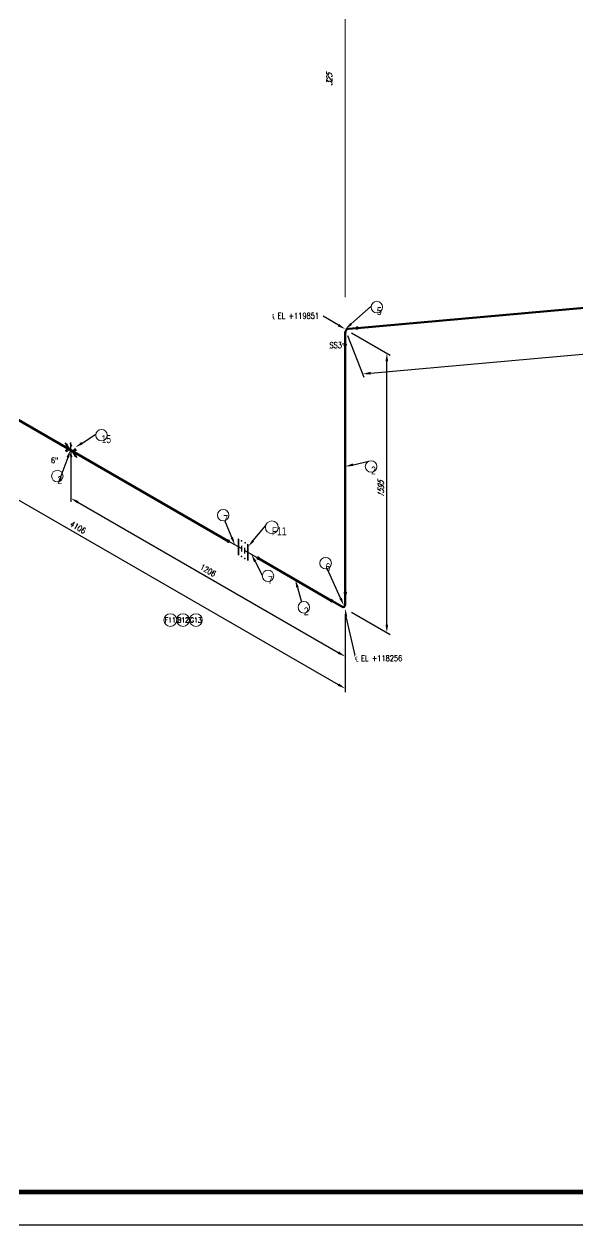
# Model space of a CAD drawing. Header units: millimetres. Extents: x 0 to 841, y 0 to 594.
# Drawn here: x 364.6 to 537.6, y 0 to 375.2 of the extents above; entities that cross this region are included whole.
import ezdxf
from ezdxf import colors
from ezdxf.entities.mleader import LeaderData, LeaderLine
from ezdxf.enums import TextEntityAlignment as Align
from ezdxf.math import Vec2, Vec3

# ---------------------------------------------------------------- set-up
doc = ezdxf.new("R2018")
doc.units = ezdxf.units.MM
doc.header["$LTSCALE"] = 0.25
doc.set_wipeout_variables(frame=1)
for name, color, linetype, lineweight in [('Annotation', 7, 'Continuous', 0), ('Dimension', 1, 'Continuous', 0), ('FORMATO_TEXTO', 7, 'Continuous', 13), ('Pipe', 3, 'Continuous', 70), ('Skew Box', 7, 'Continuous', 0)]:
    doc.layers.add(name, color=color, linetype=linetype, lineweight=lineweight)
for name, color, linetype in [('ROTULO', 7, 'Continuous'), ('Supports', 7, 'Continuous'), ('Title Block', 7, 'Continuous'), ('Valve', 4, 'Continuous'), ('Weld', 1, 'Continuous')]:
    doc.layers.add(name, color=color, linetype=linetype)
doc.styles.add('AdskIsoAnnotation', font='romans.shx', dxfattribs={"width": 0.8, "height": 1})
doc.styles.add('AdskIsoMetric', font='romans.shx', dxfattribs={"width": 0.8, "height": 1.8})
doc.styles.add('AdskIsoMetric-16', font='romans.shx', dxfattribs={"width": 0.8, "height": 1.8})
doc.styles.add('AdskIsoMetric-30', font='romans.shx', dxfattribs={"width": 0.8, "height": 1.8})
doc.styles.add('AdskIsoMetric30', font='romans.shx', dxfattribs={"width": 0.8, "oblique": 30, "height": 1.8})
doc.styles.add('ROMANS', font='romans', dxfattribs={"oblique": 10})
doc.styles.add('ROTULO_DML', font='iso.shx')
doc.styles.get("Standard").update_dxf_attribs({"font": 'arial.ttf'})
doc.dimstyles.new('AdskIsoMetric', dxfattribs={"dimtxt": 2.5, "dimasz": 2.5, "dimexe": 1, "dimexo": 2, "dimgap": 0.8, "dimtad": 1, "dimdec": 0, "dimrnd": 1, "dimzin": 0, "dimdsep": 46, "dimtxsty": 'AdskIsoMetric', "dimcen": 0, "dimclrt": 7, "dimadec": 0, "dimazin": 0, "dimtfac": 1, "dimtdec": 0, "dimtmove": 1, "dimatfit": 3, "dimfxl": 1, "dimtfill": 1, "dimfrac": 2, "dimtolj": 1, "dimtzin": 0, "dimarcsym": 0})

# ---------------------------------------------------------------- blocks, each defined once
blk = doc.blocks.new('Title Block A304')
at = {"layer": 'ROTULO'}
blk.add_lwpolyline([(0, 0), (841, 0), (841, 594), (0, 594), (0, 0)], dxfattribs=at)
blk.add_lwpolyline([(0, 0), (841, 0), (841, 594), (0, 594), (0, 0)], dxfattribs=at)
at = {"layer": 'ROTULO', "const_width": 1.5}
blk.add_lwpolyline([(831, 583.69), (20, 583.69), (20, 10.31), (830.57, 10.31)], close=True, dxfattribs=at)
at = {"layer": 'FORMATO_TEXTO', "style": 'ROTULO_DML'}
for tag, p, height in [('PLANO ', (21.62, 575.97), 1.5), ('ARCHIVO ACAD', (786.29, 12.03), 1.6)]:
    blk.add_attdef(tag, p, '', height=height, dxfattribs=at)
at = {"layer": 'FORMATO_TEXTO', "style": 'ROMANS'}
for tag, p in [('PROYECTO 1', (787.04, 43.84)), ('PROYECTO 2', (787.33, 40.24)), ('LINENUMBER', (786.84, 36.53))]:
    blk.add_attdef(tag, text='', height=1.8, dxfattribs=at).set_placement(p, align=Align.CENTER)
blk = doc.blocks.new('Stub-End-1-IsoRight')
at = {"color": 0, "linetype": 'ByBlock', "lineweight": -2, "extrusion": (0.707107, 0.408248, -0.57735)}
for p, q in [((-0.172, 0.023), (-0.172, 0.176)), ((-0.172, 0.099), (0.172, -0.099))]:
    blk.add_line(p, q, dxfattribs=at)
blk = doc.blocks.new('Gasket-1-IsoRight')
at = {"color": 0, "linetype": 'ByBlock', "lineweight": -2, "extrusion": (1, 0, 0)}
for p in [(-0.044, 0.23), (0.044, 0.179), (-0.053, -0.174), (0.044, -0.23)]:
    blk.add_point(p, dxfattribs=at)
blk = doc.blocks.new('FittingFlange-1-IsoRight')
at = {"color": 0, "linetype": 'Continuous', "lineweight": -2}
blk.add_wipeout([(0.017, 0.192), (0.002, 0.2), (0.002, -0.203), (0.017, -0.212)], dxfattribs=at)
at = {"color": 0, "linetype": 'Continuous', "lineweight": -2, "extrusion": (0.707107, 0.408248, -0.57735)}
for p, q in [((0.019, 0.193), (0, 0.204)), ((0, 0.204), (0, -0.204)), ((0.019, -0.215), (0.019, 0.193)), ((0, -0.204), (0.019, -0.215))]:
    blk.add_line(p, q, dxfattribs=at)
blk = doc.blocks.new('Support-Anchor-1-IsoRight')
at = {"layer": 'Title Block'}
h = blk.add_hatch(color=256, dxfattribs=at)
h.paths.add_polyline_path([(0, 0.153), (0.022, 0.126), (0, 0.102)], flags=0)
h.paths.add_polyline_path([(0, 0.102), (-0.022, 0.181), (0, 0.153)], flags=0)
h.paths.add_polyline_path([(-0.115, 0.143), (-0.115, 0.173), (-0.077, 0.095)], flags=0)
h.paths.add_polyline_path([(-0.115, 0.143), (-0.077, 0.095), (-0.115, 0.113)], flags=0)
h.paths.add_polyline_path([(-0.115, -0.01), (-0.115, 0.019), (-0.077, -0.007)], flags=0)
h.paths.add_polyline_path([(0, -0.099), (0, -0.15), (-0.022, -0.123)], flags=0)
h.paths.add_polyline_path([(0.077, -0.095), (0.115, -0.143), (0.115, -0.173)], flags=0)
h.paths.add_polyline_path([(0.115, 0.01), (0.115, -0.019), (0.077, 0.007)], flags=0)
h.paths.add_polyline_path([(0.115, 0.04), (0.115, 0.01), (0.077, 0.007)], flags=0)
h.paths.add_polyline_path([(0.077, -0.095), (0.115, -0.113), (0.115, -0.143)], flags=0)
h.paths.add_polyline_path([(0, -0.15), (0, -0.099), (0.022, -0.178)], flags=0)
h.paths.add_polyline_path([(-0.115, -0.01), (-0.077, -0.007), (-0.115, -0.04)], flags=0)
at = {"color": 0, "linetype": 'ByBlock', "lineweight": -2, "extrusion": (0.707107, 0.408248, -0.57735)}
for q in [(-0.153, 0.19), (-0.153, -0.014), (0, 0.204), (0.153, 0.014), (0, -0.204), (0.153, -0.19)]:
    blk.add_line((0, 0), q, dxfattribs=at)
at = {"color": 0, "linetype": 'ByBlock', "lineweight": -2, "ltscale": 0.0625, "extrusion": (0.707107, 0.408248, -0.57735)}
for p, q in [((-0.115, 0.113), (-0.115, 0.173)), ((-0.115, 0.173), (-0.077, 0.095)), ((-0.115, 0.143), (-0.077, 0.095)), ((-0.077, 0.095), (-0.115, 0.113)), ((-0.115, 0.019), (-0.115, -0.04)), ((-0.077, -0.007), (-0.115, 0.019)), ((0.022, 0.126), (-0.022, 0.181)), ((-0.022, 0.181), (0, 0.102)), ((0, 0.153), (0, 0.102)), ((0, 0.102), (0.022, 0.126)), ((0.077, 0.007), (0.115, 0.04)), ((0.115, 0.01), (0.077, 0.007)), ((0.115, -0.019), (0.077, 0.007)), ((0.115, 0.04), (0.115, -0.019)), ((-0.115, -0.01), (-0.077, -0.007)), ((-0.115, -0.04), (-0.077, -0.007)), ((0, -0.099), (-0.022, -0.123)), ((-0.022, -0.123), (0.022, -0.178)), ((0, -0.15), (0, -0.099)), ((0.022, -0.178), (0, -0.099)), ((0.115, -0.143), (0.077, -0.095)), ((0.115, -0.173), (0.077, -0.095)), ((0.077, -0.095), (0.115, -0.113)), ((0.115, -0.113), (0.115, -0.173))]:
    blk.add_line(p, q, dxfattribs=at)
blk = doc.blocks.new('*D88')
at = {"layer": 'Defpoints', "color": 0, "transparency": 16777216}
for p in [(689.96, 300, 0), (695.38, 286.01), (464.93, 279.9, 0)]:
    blk.add_point(p, dxfattribs=at)
at = {"layer": 'Dimension', "color": 0, "lineweight": -2, "transparency": 16777216}
for p, q in [((690.71, 298.06), (695.76, 285.04)), ((472.84, 266.14), (692.89, 285.79)), ((465.68, 277.96), (470.73, 264.94))]:
    blk.add_line(p, q, dxfattribs=at)
at = {"layer": 'Dimension', "color": 0, "transparency": 16777216}
for points in [[(692.86, 286.21), (692.93, 285.38), (695.38, 286.01)], [(472.81, 266.55), (472.88, 265.72), (470.35, 265.92)]]:
    blk.add_solid(points, dxfattribs=at)
at = {"layer": 'Dimension', "color": 7, "transparency": 16777216, "insert": (582.12, 277.9), "char_height": 1.8, "attachment_point": 5, "rotation": 5.1039, "style": 'AdskIsoMetric-16', "bg_fill": 3, "box_fill_scale": 1.1, "bg_fill_color": 256, "bg_fill_true_color": 13158600, "bg_fill_transparency": 0}
blk.add_mtext('\\A1;460', dxfattribs=at)
blk = doc.blocks.new('*D89')
at = {"layer": 'Defpoints', "color": 0, "transparency": 16777216}
for p in [(464.93, 279.9, 0), (477.92, 272.4), (464.93, 192.61, 0)]:
    blk.add_point(p, dxfattribs=at)
at = {"layer": 'Dimension', "color": 0, "lineweight": -2, "transparency": 16777216}
for p, q in [((466.93, 278.74), (478.92, 271.82)), ((477.92, 187.61), (477.92, 269.9)), ((466.93, 191.45), (478.92, 184.53))]:
    blk.add_line(p, q, dxfattribs=at)
at = {"layer": 'Dimension', "color": 0, "transparency": 16777216}
for points in [[(477.5, 269.9), (478.33, 269.9), (477.92, 272.4)], [(477.5, 187.61), (478.33, 187.61), (477.92, 185.11)]]:
    blk.add_solid(points, dxfattribs=at)
at = {"layer": 'Dimension', "color": 7, "transparency": 16777216, "insert": (476.03, 229.84), "char_height": 1.8, "attachment_point": 5, "rotation": 90, "style": 'AdskIsoMetric30', "bg_fill": 3, "box_fill_scale": 1.1, "bg_fill_color": 256, "bg_fill_true_color": 13158600, "bg_fill_transparency": 0}
blk.add_mtext('\\A1;1595', dxfattribs=at)
blk = doc.blocks.new('*D90')
at = {"layer": 'Defpoints', "color": 0, "transparency": 16777216}
for p in [(379.24, 242.08, 0), (464.93, 192.61, 0), (464.93, 177.61)]:
    blk.add_point(p, dxfattribs=at)
at = {"layer": 'Dimension', "color": 0, "lineweight": -2, "transparency": 16777216}
for p, q in [((379.24, 239.77), (379.24, 225.92)), ((381.4, 225.83), (462.76, 178.86)), ((464.93, 190.3), (464.93, 176.45))]:
    blk.add_line(p, q, dxfattribs=at)
at = {"layer": 'Dimension', "color": 0, "transparency": 16777216}
for points in [[(381.61, 226.19), (381.19, 225.47), (379.24, 227.08)], [(462.97, 179.22), (462.55, 178.49), (464.93, 177.61)]]:
    blk.add_solid(points, dxfattribs=at)
at = {"layer": 'Dimension', "color": 7, "transparency": 16777216, "insert": (422.08, 204.52), "char_height": 1.8, "attachment_point": 5, "rotation": 330, "style": 'AdskIsoMetric-30', "bg_fill": 3, "box_fill_scale": 1.1, "bg_fill_color": 256, "bg_fill_true_color": 13158600, "bg_fill_transparency": 0}
blk.add_mtext('\\A1;1206', dxfattribs=at)
blk = doc.blocks.new('*D93')
at = {"layer": 'Defpoints', "color": 0, "transparency": 16777216}
for p in [(297.95, 289.01, 0), (464.93, 192.61, 0), (464.93, 167.61)]:
    blk.add_point(p, dxfattribs=at)
at = {"layer": 'Dimension', "color": 0, "lineweight": -2, "transparency": 16777216}
for p, q in [((297.95, 286.7), (297.95, 262.85)), ((300.12, 262.76), (462.76, 168.86)), ((464.93, 190.3), (464.93, 166.45))]:
    blk.add_line(p, q, dxfattribs=at)
at = {"layer": 'Dimension', "color": 0, "transparency": 16777216}
for points in [[(300.32, 263.12), (299.91, 262.4), (297.95, 264.01)], [(462.97, 169.22), (462.55, 168.49), (464.93, 167.61)]]:
    blk.add_solid(points, dxfattribs=at)
at = {"layer": 'Dimension', "color": 7, "transparency": 16777216, "insert": (381.44, 217.99), "char_height": 1.8, "attachment_point": 5, "rotation": 330, "style": 'AdskIsoMetric-30', "bg_fill": 3, "box_fill_scale": 1.1, "bg_fill_color": 256, "bg_fill_true_color": 13158600, "bg_fill_transparency": 0}
blk.add_mtext('\\A1;4106', dxfattribs=at)
blk = doc.blocks.new('*D101')
at = {"layer": 'Defpoints', "color": 0, "transparency": 16777216}
for p in [(464.93, 429.92, 0), (464.93, 429.92), (689.96, 300, 0)]:
    blk.add_point(p, dxfattribs=at)
at = {"layer": 'Dimension', "color": 7, "transparency": 16777216, "insert": (577.44, 370.72), "char_height": 1.8, "attachment_point": 5, "rotation": 330, "style": 'AdskIsoMetric-30', "bg_fill": 3, "box_fill_scale": 1.1, "bg_fill_color": 256, "bg_fill_true_color": 13158600, "bg_fill_transparency": 0}
blk.add_mtext('\\A1;325', dxfattribs=at)
blk = doc.blocks.new('*D102')
at = {"layer": 'Defpoints', "color": 0, "transparency": 16777216}
for p in [(464.93, 429.92, 0), (464.93, 279.9, 0), (464.93, 279.9)]:
    blk.add_point(p, dxfattribs=at)
at = {"layer": 'Dimension', "color": 7, "transparency": 16777216, "insert": (459.94, 357.79), "char_height": 1.8, "attachment_point": 5, "rotation": 90, "style": 'AdskIsoMetric30', "bg_fill": 3, "box_fill_scale": 1.1, "bg_fill_color": 256, "bg_fill_true_color": 13158600, "bg_fill_transparency": 0}
blk.add_mtext('\\A1;325', dxfattribs=at)
blk = doc.blocks.new('Elbow-3-Iso2DSkew0')
at = {"color": 0, "linetype": 'ByBlock', "lineweight": -2, "extrusion": (0.707107, 0.408248, -0.57735)}
for p, q in [((0.92, 0.08), (3.67, 0.33)), ((0, -4.9), (0, -1.22))]:
    blk.add_line(p, q, dxfattribs=at)
at = {"linetype": 'ByBlock', "extrusion": (9.61481e-17, 5.55112e-17, -1)}
blk.add_ellipse((1.84, -2.29), major_axis=(-1.3, 2.25), ratio=0.57735, start_param=-0.785398, end_param=0.261799, dxfattribs=at)
blk = doc.blocks.new('Elbow-11-Iso2DSkew90')
at = {"color": 0, "linetype": 'ByBlock', "lineweight": -2, "extrusion": (-0.707107, -0.408248, 0.57735)}
for p, q in [((0, 1.22), (0, 4.9)), ((-4.24, 2.45), (-1.06, 0.61))]:
    blk.add_line(p, q, dxfattribs=at)
at = {"linetype": 'ByBlock'}
blk.add_ellipse((-1.06, 1.84), major_axis=(-0.75, 1.3), ratio=0.57735, start_param=2.356195, end_param=3.926991, dxfattribs=at)
blk = doc.blocks.new('Buttweld')
at = {"lineweight": -2}
blk.add_hatch(color=0, dxfattribs=at).paths.add_polyline_path([(0.044, -0.003), (0.043, 0.005), (0.041, 0.013), (0.038, 0.02), (0.033, 0.026), (0.028, 0.032), (0.021, 0.037), (0.014, 0.04), (0.007, 0.042), (-0.001, 0.043), (-0.009, 0.042), (-0.017, 0.04), (-0.024, 0.037), (-0.03, 0.032), (-0.036, 0.026), (-0.04, 0.02), (-0.044, 0.013), (-0.046, 0.005), (-0.047, -0.003), (-0.046, -0.01), (-0.044, -0.018), (-0.04, -0.025), (-0.036, -0.032), (-0.03, -0.037), (-0.024, -0.042), (-0.017, -0.045), (-0.009, -0.047), (-0.001, -0.048), (0.007, -0.047), (0.014, -0.045), (0.021, -0.042), (0.028, -0.037), (0.033, -0.032), (0.038, -0.025), (0.041, -0.018), (0.043, -0.01)], is_closed=False, flags=0)
blk = doc.blocks.new('AnnoCircle')
at = {"color": 0, "linetype": 'ByBlock', "lineweight": -2}
blk.add_circle((0, 0), 1, dxfattribs=at)
at = {"color": 0, "linetype": 'ByBlock', "lineweight": -2, "width": 0.8, "flags": 106}
blk.add_attdef('XX', text='', height=1, dxfattribs=at).set_placement((0, 0), align=Align.MIDDLE_CENTER)
blk = doc.blocks.new('AnnoGroupThreeCircle')
at = {"color": 0, "linetype": 'ByBlock', "lineweight": -2}
blk.add_wipeout([(3.33, -1.11), (3.33, 1.11), (-3.33, 1.11), (-3.33, -1.11)], dxfattribs=at)
for centre in [(-2.22, 0), (0, 0), (2.22, 0)]:
    blk.add_circle(centre, 1.11, dxfattribs=at)
at = {"color": 0, "linetype": 'ByBlock', "lineweight": -2, "style": 'AdskIsoAnnotation', "width": 0.8}
for tag, p in [('X00', (-2.22, 0)), ('X03', (0, 0)), ('X06', (2.22, 0))]:
    blk.add_attdef(tag, text='', height=0.867, dxfattribs=at).set_placement(p, align=Align.MIDDLE_CENTER)
blk = doc.blocks.new('AnnoGroupOneCircle')
at = {"color": 0, "linetype": 'ByBlock', "lineweight": -2}
blk.add_wipeout([(1.11, 1.11), (-1.11, 1.11), (-1.11, -1.11), (1.11, -1.11)], dxfattribs=at)
blk.add_circle((0, 0), 1.11, dxfattribs=at)
at = {"color": 0, "linetype": 'ByBlock', "lineweight": -2, "width": 0.8, "flags": 106}
blk.add_attdef('X00', text='', height=0.867, dxfattribs=at).set_placement((0, 0), align=Align.MIDDLE_CENTER)

msp = doc.modelspace()

# ---------------------------------------------------------------- linework, layer by layer
at = {"layer": 'Skew Box', "extrusion": (-1.74911e-12, -7.1685e-12, -1), "elevation": 0}
msp.add_lwpolyline([(-674.897, 308.693), (-464.927, 429.92), (-464.927, 289.939)], dxfattribs=at)

# ---------------------------------------------------------------- block references
at = {"layer": 'Supports', "xscale": 12, "yscale": 12, "zscale": 12, "rotation": 180.0000041008464}
msp.add_blockref('Support-Anchor-1-IsoRight', (379.237, 242.079, 0), dxfattribs=at)
at = {"layer": 'Title Block'}
msp.add_blockref('Title Block A304', (0, 0), dxfattribs=at)
at = {"layer": 'Title Block', "xscale": 12, "yscale": 12, "zscale": 12, "rotation": 4.305329201746419e-06}
msp.add_blockref('Stub-End-1-IsoRight', (435.635, 209.517, 0), dxfattribs=at)
at = {"layer": 'Valve', "xscale": 12, "yscale": 12, "zscale": 12, "rotation": 180.0000041883837}
msp.add_blockref('Gasket-1-IsoRight', (433.042, 211.014), dxfattribs=at)

# ---------------------------------------------------------------- leaders
at = {"layer": 'Annotation'}
ml = msp.add_multileader_mtext('Standard', dxfattribs=at)
ml.set_content('')
ml.set_leader_properties()
ml.build(insert=Vec2(0, 0))
ml.multileader.update_dxf_attribs({"dogleg_length": 0, "arrow_head_size": 2.5})
ctx = ml.context
ctx.base_point, ctx.arrow_head_size = Vec3(473.018, 287.058), 2.5
notes = []
notes.append((ctx, [(0, (1, 1, 0), (473.018, 287.058), (-1, 0), 0, [(0, [(464.927, 279.9)], 0, [])])]))
ctx.mtext, ml.multileader.dxf.content_type = None, 0
ml = msp.add_multileader_mtext('Standard', dxfattribs=at)
ml.set_content('')
ml.set_leader_properties()
ml.build(insert=Vec2(0, 0))
ml.multileader.update_dxf_attribs({"dogleg_length": 0, "arrow_head_size": 2.5})
ctx = ml.context
ctx.base_point, ctx.arrow_head_size = Vec3(458, 284), 2.5
notes.append((ctx, [(0, (1, 1, 0), (458, 284), (-1, 0), 0, [(0, [(464.927, 279.9)], 0, [])])]))
ctx.mtext, ml.multileader.dxf.content_type = None, 0
ml = msp.add_multileader_mtext('Standard', dxfattribs=at)
ml.set_content('')
ml.set_leader_properties()
ml.build(insert=Vec2(0, 0))
ml.multileader.update_dxf_attribs({"dogleg_length": 0, "arrow_head_size": 2.5})
ctx = ml.context
ctx.base_point, ctx.arrow_head_size = Vec3(460, 274), 2.5
notes.append((ctx, [(0, (1, 1, 0), (460, 274), (-1, 0), 0, [(0, [(464.927, 275.548)], 0, [])])]))
ctx.mtext, ml.multileader.dxf.content_type = None, 0
ml = msp.add_multileader_mtext('Standard', dxfattribs=at)
ml.set_content('')
ml.set_leader_properties()
ml.build(insert=Vec2(0, 0))
ml.multileader.update_dxf_attribs({"dogleg_length": 0, "arrow_head_size": 2.5})
ctx = ml.context
ctx.base_point, ctx.arrow_head_size = Vec3(387.018, 247.058), 2.5
notes.append((ctx, [(0, (1, 1, 0), (387.018, 247.058), (-1, 0), 0, [(0, [(380.618, 242.962)], 0, [])])]))
ctx.mtext, ml.multileader.dxf.content_type = None, 0
ml = msp.add_multileader_mtext('Standard', dxfattribs=at)
ml.set_content('')
ml.set_leader_properties()
ml.build(insert=Vec2(0, 0))
ml.multileader.update_dxf_attribs({"dogleg_length": 0, "arrow_head_size": 2.5})
ctx = ml.context
ctx.base_point, ctx.arrow_head_size = Vec3(375.512, 232.271), 2.5
notes.append((ctx, [(0, (1, 1, 0), (375.512, 232.271), (-1, 0), 0, [(0, [(379.093, 242.162)], 0, [])])]))
ctx.mtext, ml.multileader.dxf.content_type = None, 0
ml = msp.add_multileader_mtext('Standard', dxfattribs=at)
ml.set_content('')
ml.set_leader_properties()
ml.build(insert=Vec2(0, 0))
ml.multileader.update_dxf_attribs({"dogleg_length": 0, "arrow_head_size": 2.5})
ctx = ml.context
ctx.base_point, ctx.arrow_head_size = Vec3(472.25, 238.64), 2.5
notes.append((ctx, [(0, (1, 1, 0), (472.25, 238.64), (-1, 0), 0, [(0, [(464.927, 237)], 0, [])])]))
ctx.mtext, ml.multileader.dxf.content_type = None, 0
ml = msp.add_multileader_mtext('Standard', dxfattribs=at)
ml.set_content('')
ml.set_leader_properties()
ml.build(insert=Vec2(0, 0))
ml.multileader.update_dxf_attribs({"dogleg_length": 0, "arrow_head_size": 2.5})
ctx = ml.context
ctx.base_point, ctx.arrow_head_size = Vec3(459.315, 205.074), 2.5
notes.append((ctx, [(0, (1, 1, 0), (459.315, 205.074), (-1, 0), 0, [(0, [(464.489, 193.578)], 0, [])])]))
ctx.mtext, ml.multileader.dxf.content_type = None, 0
ml = msp.add_multileader_mtext('Standard', dxfattribs=at)
ml.set_content('')
ml.set_leader_properties()
ml.build(insert=Vec2(0, 0))
ml.multileader.update_dxf_attribs({"dogleg_length": 0, "arrow_head_size": 2.5})
ctx = ml.context
ctx.base_point, ctx.arrow_head_size = Vec3(451.25, 194.64), 2.5
notes.append((ctx, [(0, (1, 1, 0), (451.25, 194.64), (-1, 0), 0, [(0, [(449.347, 201.601)], 0, [])])]))
ctx.mtext, ml.multileader.dxf.content_type = None, 0
ml = msp.add_multileader_mtext('Standard', dxfattribs=at)
ml.set_content('')
ml.set_leader_properties()
ml.build(insert=Vec2(0, 0))
ml.multileader.update_dxf_attribs({"dogleg_length": 0, "arrow_head_size": 2.5})
ctx = ml.context
ctx.base_point, ctx.arrow_head_size = Vec3(468, 177.486), 2.5
notes.append((ctx, [(0, (1, 1, 0), (468, 177.486), (-1, 0), 0, [(0, [(464.927, 192.606), (465.14, 190.165)], 0, [])])]))
ctx.mtext, ml.multileader.dxf.content_type = None, 0
for ctx, leaders in notes:
    for number, flags, end, landing, length, lines in leaders:
        leader = LeaderData()
        leader.index, (leader.has_last_leader_line, leader.has_dogleg_vector, leader.attachment_direction) = number, flags
        leader.last_leader_point, leader.dogleg_vector, leader.dogleg_length = Vec3(end), Vec3(landing), length
        for number, points, colour, breaks in lines:
            line = LeaderLine()
            line.index, line.vertices, line.color, line.breaks = number, Vec3.list(points), colors.encode_raw_color(colour), breaks
            leader.lines.append(line)
        ctx.leaders.append(leader)

# ---------------------------------------------------------------- next in the draw order: block references
at = {"layer": 'Valve', "xscale": 12, "yscale": 12, "zscale": 12, "rotation": 179.9999999561597}
msp.add_blockref('FittingFlange-1-IsoRight', (434.603, 210.113, 0), dxfattribs=at)

# ---------------------------------------------------------------- next in the draw order: texts
at = {"layer": 'Annotation', "insert": (468, 176, 0), "char_height": 1.8, "attachment_point": 7, "style": 'AdskIsoAnnotation', "bg_fill": 3, "box_fill_scale": 1, "bg_fill_color": 256, "bg_fill_true_color": 13158600, "bg_fill_transparency": 0}
msp.add_mtext('{\\Q0;℄ EL +118256}', dxfattribs=at)

# ---------------------------------------------------------------- next in the draw order: dimensions: what is measured, and where the dimension line sits
at = {"layer": 'Dimension'}
dim = msp.add_linear_dim(base=(695.383, 286.014), p1=(464.927, 279.9, 0), p2=(689.957, 299.998, 0), angle=5.10391, text='460', dimstyle='AdskIsoMetric', override={"dimtad": 0, "dimlfac": 2.035201, "dimtxsty": 'AdskIsoMetric-16', "dimse1": 0, "dimse2": 0, "dimsd1": 0, "dimsd2": 0, "dimtmove": 1}, dxfattribs=at)
dim.commit()
dim.dimension.update_dxf_attribs({"geometry": '*D88', "text_midpoint": (582.115, 277.904), "dimtype": 160})

# ---------------------------------------------------------------- next in the draw order: block references
at = {"layer": 'Annotation'}
ref = msp.add_blockref('AnnoCircle', (474.803, 286.803, 0), dxfattribs=dict(at, xscale=1.8, yscale=1.8, zscale=1.8))
lines = msp.add_mtext('\\W0.8000;5', dxfattribs={"layer": '0', "color": 0, "linetype": 'ByBlock', "lineweight": -2, "insert": (474.803, 286.803, 0), "char_height": 2.5, "attachment_point": 1})
ref.add_attrib('XX', '', (474.803, 286.803, 0), dxfattribs={"flags": 104}).embed_mtext(lines)
at = {"layer": 'Title Block', "xscale": 12, "yscale": 12, "zscale": 12, "rotation": 180.0000043053292}
msp.add_blockref('Stub-End-1-IsoRight', (430.449, 212.511, 0), dxfattribs=at)

# ---------------------------------------------------------------- next in the draw order: dimensions: what is measured, and where the dimension line sits
at = {"layer": 'Dimension'}
for base, p1, p2, angle, text, override, picture, middle in [((464.927, 429.921), (689.957, 299.998, 0), (464.927, 429.92, 0), 150, '325', {"dimtad": 0, "dimlfac": 1.251262, "dimtxsty": 'AdskIsoMetric-30', "dimse1": 1, "dimse2": 1, "dimsd1": 1, "dimsd2": 1, "dimtmove": 2}, '*D101', (577.442, 370.722)), ((477.917, 272.4), (464.927, 192.606, 0), (464.927, 279.9, 0), 90, '1595', {"dimtad": 0, "dimlfac": 18.2743, "dimtxsty": 'AdskIsoMetric30', "dimse1": 0, "dimse2": 0, "dimsd1": 0, "dimsd2": 0, "dimtmove": 1}, '*D89', (476.027, 229.844))]:
    dim = msp.add_linear_dim(base=base, p1=p1, p2=p2, angle=angle, text=text, dimstyle='AdskIsoMetric', override=override, dxfattribs=at)
    dim.commit()
    dim.dimension.update_dxf_attribs({"geometry": picture, "text_midpoint": middle, "dimtype": 160})

# ---------------------------------------------------------------- next in the draw order: leaders
at = {"layer": 'Annotation'}
ml = msp.add_multileader_mtext('Standard', dxfattribs=at)
ml.set_content('')
ml.set_leader_properties()
ml.build(insert=Vec2(0, 0))
ml.multileader.update_dxf_attribs({"dogleg_length": 0, "arrow_head_size": 2.5})
ctx = ml.context
ctx.base_point, ctx.arrow_head_size = Vec3(441.171, 219.81), 2.5
notes = []
notes.append((ctx, [(0, (1, 1, 0), (441.171, 219.81), (-1, 0), 0, [(0, [(434.603, 211.943)], 0, [])])]))
ctx.mtext, ml.multileader.dxf.content_type = None, 0
ml = msp.add_multileader_mtext('Standard', dxfattribs=at)
ml.set_content('')
ml.set_leader_properties()
ml.build(insert=Vec2(0, 0))
ml.multileader.update_dxf_attribs({"dogleg_length": 0, "arrow_head_size": 2.5})
ctx = ml.context
ctx.base_point, ctx.arrow_head_size = Vec3(439.018, 203.058), 2.5
notes.append((ctx, [(0, (1, 1, 0), (439.018, 203.058), (-1, 0), 0, [(0, [(435.635, 209.517)], 0, [])])]))
ctx.mtext, ml.multileader.dxf.content_type = None, 0
for ctx, leaders in notes:
    for number, flags, end, landing, length, lines in leaders:
        leader = LeaderData()
        leader.index, (leader.has_last_leader_line, leader.has_dogleg_vector, leader.attachment_direction) = number, flags
        leader.last_leader_point, leader.dogleg_vector, leader.dogleg_length = Vec3(end), Vec3(landing), length
        for number, points, colour, breaks in lines:
            line = LeaderLine()
            line.index, line.vertices, line.color, line.breaks = number, Vec3.list(points), colors.encode_raw_color(colour), breaks
            leader.lines.append(line)
        ctx.leaders.append(leader)

# ---------------------------------------------------------------- next in the draw order: linework, layer by layer
at = {"layer": 'Pipe'}
msp.add_lwpolyline([(468.601, 280.228), (686.283, 299.67)], dxfattribs=at)

# ---------------------------------------------------------------- next in the draw order: block references
at = {"layer": 'Annotation'}
ref = msp.add_blockref('AnnoCircle', (473, 237, 0), dxfattribs=dict(at, xscale=1.8, yscale=1.8, zscale=1.8))
lines = msp.add_mtext('\\W0.8000;2', dxfattribs={"layer": '0', "color": 0, "linetype": 'ByBlock', "lineweight": -2, "insert": (473, 237, 0), "char_height": 2.5, "attachment_point": 1})
ref.add_attrib('XX', '', (473, 237, 0), dxfattribs={"flags": 104}).embed_mtext(lines)
at = {"layer": 'Valve', "xscale": 12, "yscale": 12, "zscale": 12, "rotation": 359.9999999561597}
msp.add_blockref('FittingFlange-1-IsoRight', (431.48, 211.916), dxfattribs=at)
at = {"layer": 'Weld', "xscale": 12, "yscale": 12, "zscale": 12, "rotation": 150.0000014761182}
msp.add_blockref('Buttweld', (468.601, 280.228, 0), dxfattribs=at)

# ---------------------------------------------------------------- next in the draw order: leaders
at = {"layer": 'Annotation'}
ml = msp.add_multileader_mtext('Standard', dxfattribs=at)
ml.set_content('')
ml.set_leader_properties()
ml.build(insert=Vec2(0, 0))
ml.multileader.update_dxf_attribs({"dogleg_length": 0, "arrow_head_size": 2.5})
ctx = ml.context
ctx.base_point, ctx.arrow_head_size = Vec3(427.315, 220.074), 2.5
notes = []
notes.append((ctx, [(0, (1, 1, 0), (427.315, 220.074), (-1, 0), 0, [(0, [(430.449, 212.511)], 0, [])])]))
ctx.mtext, ml.multileader.dxf.content_type = None, 0
for ctx, leaders in notes:
    for number, flags, end, landing, length, lines in leaders:
        leader = LeaderData()
        leader.index, (leader.has_last_leader_line, leader.has_dogleg_vector, leader.attachment_direction) = number, flags
        leader.last_leader_point, leader.dogleg_vector, leader.dogleg_length = Vec3(end), Vec3(landing), length
        for number, points, colour, breaks in lines:
            line = LeaderLine()
            line.index, line.vertices, line.color, line.breaks = number, Vec3.list(points), colors.encode_raw_color(colour), breaks
            leader.lines.append(line)
        ctx.leaders.append(leader)

# ---------------------------------------------------------------- next in the draw order: dimensions: what is measured, and where the dimension line sits
at = {"layer": 'Dimension'}
dim = msp.add_linear_dim(base=(464.927, 177.606), p1=(379.237, 242.079, 0), p2=(464.927, 192.606, 0), angle=330, text='1206', dimstyle='AdskIsoMetric', override={"dimtad": 0, "dimlfac": 12.190808, "dimtxsty": 'AdskIsoMetric-30', "dimse1": 0, "dimse2": 0, "dimsd1": 0, "dimsd2": 0, "dimtmove": 1}, dxfattribs=at)
dim.commit()
dim.dimension.update_dxf_attribs({"geometry": '*D90', "text_midpoint": (422.082, 204.524), "dimtype": 160})

# ---------------------------------------------------------------- next in the draw order: dimensions: what is measured, and where the dimension line sits
dim = msp.add_linear_dim(base=(464.927, 167.606), p1=(297.95, 289.009, 0), p2=(464.927, 192.606, 0), angle=330, text='4106', dimstyle='AdskIsoMetric', override={"dimtad": 0, "dimlfac": 21.295416, "dimtxsty": 'AdskIsoMetric-30', "dimse1": 0, "dimse2": 0, "dimsd1": 0, "dimsd2": 0, "dimtmove": 1}, dxfattribs=at)
dim.commit()
dim.dimension.update_dxf_attribs({"geometry": '*D93', "text_midpoint": (381.439, 217.99), "dimtype": 160})

# ---------------------------------------------------------------- next in the draw order: linework, layer by layer
at = {"layer": 'Pipe'}
for points in [[(464.927, 197.505), (464.927, 275.001)], [(330.088, 270.455), (428.386, 213.702)], [(437.697, 208.327), (460.684, 195.055)]]:
    msp.add_lwpolyline(points, dxfattribs=at)

# ---------------------------------------------------------------- next in the draw order: block references
at = {"layer": 'Annotation'}
ref = msp.add_blockref('AnnoCircle', (388.803, 246.803, 0), dxfattribs=dict(at, xscale=1.8, yscale=1.8, zscale=1.8))
lines = msp.add_mtext('\\W0.8000;15', dxfattribs={"layer": '0', "color": 0, "linetype": 'ByBlock', "lineweight": -2, "insert": (388.803, 246.803, 0), "char_height": 2.5, "attachment_point": 1})
ref.add_attrib('XX', '', (388.803, 246.803, 0), dxfattribs={"flags": 104}).embed_mtext(lines)
ref = msp.add_blockref('AnnoCircle', (375, 234), dxfattribs=dict(at, xscale=1.8, yscale=1.8, zscale=1.8))
lines = msp.add_mtext('\\W0.8000;2', dxfattribs={"layer": '0', "color": 0, "linetype": 'ByBlock', "lineweight": -2, "insert": (375, 234), "char_height": 2.5, "attachment_point": 1})
ref.add_attrib('XX', '', (375, 234), dxfattribs={"flags": 104}).embed_mtext(lines)
ref = msp.add_blockref('AnnoCircle', (426.803, 221.803, 0), dxfattribs=dict(at, xscale=1.8, yscale=1.8, zscale=1.8))
lines = msp.add_mtext('\\W0.8000;7', dxfattribs={"layer": '0', "color": 0, "linetype": 'ByBlock', "lineweight": -2, "insert": (426.803, 221.803, 0), "char_height": 2.5, "attachment_point": 1})
ref.add_attrib('XX', '', (426.803, 221.803, 0), dxfattribs={"flags": 104}).embed_mtext(lines)
ref = msp.add_blockref('AnnoGroupOneCircle', (442, 218, 0), dxfattribs=dict(at, xscale=1.8, yscale=1.8, zscale=1.8))
lines = msp.add_mtext('\\W0.8000;F11', dxfattribs={"layer": '0', "color": 0, "linetype": 'ByBlock', "lineweight": -2, "insert": (442, 218, 0), "char_height": 2.5, "attachment_point": 1})
ref.add_attrib('X00', '', (442, 218, 0), dxfattribs={"flags": 104}).embed_mtext(lines)
ref = msp.add_blockref('AnnoCircle', (458.803, 206.803, 0), dxfattribs=dict(at, xscale=1.8, yscale=1.8, zscale=1.8))
lines = msp.add_mtext('\\W0.8000;6', dxfattribs={"layer": '0', "color": 0, "linetype": 'ByBlock', "lineweight": -2, "insert": (458.803, 206.803, 0), "char_height": 2.5, "attachment_point": 1})
ref.add_attrib('XX', '', (458.803, 206.803, 0), dxfattribs={"flags": 104}).embed_mtext(lines)
ref = msp.add_blockref('AnnoCircle', (440.803, 202.803), dxfattribs=dict(at, xscale=1.8, yscale=1.8, zscale=1.8))
lines = msp.add_mtext('\\W0.8000;7', dxfattribs={"layer": '0', "color": 0, "linetype": 'ByBlock', "lineweight": -2, "insert": (440.803, 202.803), "char_height": 2.5, "attachment_point": 1})
ref.add_attrib('XX', '', (440.803, 202.803), dxfattribs={"flags": 104}).embed_mtext(lines)
ref = msp.add_blockref('AnnoCircle', (452, 193, 0), dxfattribs=dict(at, xscale=1.8, yscale=1.8, zscale=1.8))
lines = msp.add_mtext('\\W0.8000;2', dxfattribs={"layer": '0', "color": 0, "linetype": 'ByBlock', "lineweight": -2, "insert": (452, 193, 0), "char_height": 2.5, "attachment_point": 1})
ref.add_attrib('XX', '', (452, 193, 0), dxfattribs={"flags": 104}).embed_mtext(lines)
at = {"layer": 'Annotation', "xscale": 1.8, "yscale": 1.8, "zscale": 1.8}
msp.add_blockref('AnnoGroupThreeCircle', (414.275, 189), dxfattribs=at).add_auto_attribs({'X03': 'B12', 'X06': 'G13', 'X00': 'F11'})
at = {"layer": 'Pipe'}
msp.add_blockref('Elbow-11-Iso2DSkew90', (464.927, 192.606, 0), dxfattribs=at)
at = {"layer": 'Weld', "xscale": 12, "yscale": 12, "zscale": 12}
for p, rotation in [((464.927, 275.001), 270.0000000499995), ((437.697, 208.327), 180.0000019090959), ((464.927, 197.505, 0), 90)]:
    msp.add_blockref('Buttweld', p, dxfattribs=dict(at, rotation=rotation))
for p in [(428.386, 213.702, 0), (460.684, 195.055)]:
    msp.add_blockref('Buttweld', p, dxfattribs=at)

# ---------------------------------------------------------------- next in the draw order: texts
at = {"layer": 'Annotation', "insert": (442, 283, 0), "char_height": 1.8, "attachment_point": 7, "style": 'AdskIsoAnnotation', "bg_fill": 3, "box_fill_scale": 1, "bg_fill_color": 256, "bg_fill_true_color": 13158600, "bg_fill_transparency": 0}
msp.add_mtext('{\\Q0;℄ EL +119851}', dxfattribs=at)

# ---------------------------------------------------------------- next in the draw order: dimensions: what is measured, and where the dimension line sits
at = {"layer": 'Dimension'}
dim = msp.add_linear_dim(base=(464.926, 279.9), p1=(464.927, 429.92, 0), p2=(464.927, 279.9, 0), angle=270, text='325', dimstyle='AdskIsoMetric', override={"dimtad": 0, "dimlfac": 2.167249, "dimtxsty": 'AdskIsoMetric30', "dimse1": 1, "dimse2": 1, "dimsd1": 1, "dimsd2": 1, "dimtmove": 2}, dxfattribs=at)
dim.commit()
dim.dimension.update_dxf_attribs({"geometry": '*D102', "text_midpoint": (459.936, 357.791), "dimtype": 160})

# ---------------------------------------------------------------- next in the draw order: block references
at = {"layer": 'Pipe'}
msp.add_blockref('Elbow-3-Iso2DSkew0', (464.927, 279.9, 0), dxfattribs=at)

# ---------------------------------------------------------------- next in the draw order: texts
at = {"layer": 'Annotation', "insert": (373, 238, 0), "char_height": 1.8, "attachment_point": 7, "style": 'AdskIsoAnnotation', "bg_fill": 3, "box_fill_scale": 1, "bg_fill_color": 256, "bg_fill_true_color": 13158600, "bg_fill_transparency": 0}
msp.add_mtext('{\\Q0;6"}', dxfattribs=at)

# ---------------------------------------------------------------- next in the draw order: texts
at = {"layer": 'Annotation', "insert": (460, 274, 0), "char_height": 1.8, "attachment_point": 7, "style": 'AdskIsoAnnotation', "bg_fill": 3, "box_fill_scale": 1, "bg_fill_color": 256, "bg_fill_true_color": 13158600, "bg_fill_transparency": 0}
msp.add_mtext('{\\Q0;SS3}', dxfattribs=at)

doc.saveas('drawing.dxf')
